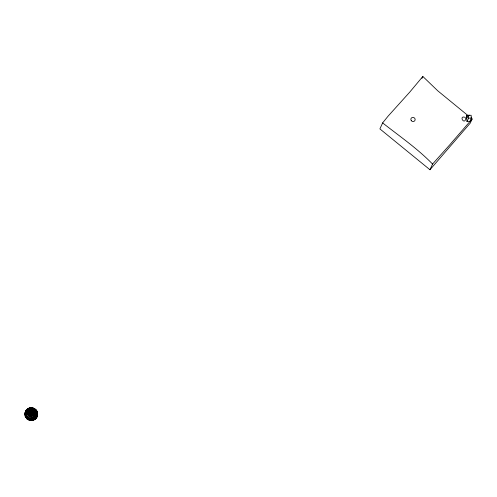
<?xml version="1.0" encoding="UTF-8"?>
<svg xmlns="http://www.w3.org/2000/svg" width="497" height="497" viewBox="0 0 497 497"><rect width="100%" height="100%" fill="white"/><g stroke="black" fill="none" stroke-linecap="round" stroke-linejoin="round"><path stroke-width="0.75" d="M36.424 417.275L37.002 417.014L37.648 415.057C34.529 412.218 29.074 411.51 25.074 412.721C23.508 419.723 34.715 423.593 37.182 416.548C34.945 412.97 29.739 410.447 25.558 411.174L25.596 412.268M465.95 118.777C464.068 125.461 458.545 115.068 465.235 117.348M28.391 419.039C28.161 421.121 32.156 420.561 33.473 420.108C34.529 416.026 32.821 410.584 29.54 407.919L27.385 409.317L27.639 408.77L29.54 407.919M33.019 420.269L34.92 419.418C35.442 415.175 31.92 410.367 28.136 408.59C25.39 409.845 24.229 413.498 25.204 416.281L27.024 418.94L28.366 419.853C30.516 416.703 39.543 405.074 29.087 408.074M34.827 409.137L33.902 408.503L35.486 409.373L27.024 418.94L25.204 416.281C28.497 413.684 32.97 412.355 37.12 411.758L37.648 415.057L36.896 415.784M25.074 412.721L25.179 413.603M25.378 411.634L26.434 409.826L28.136 408.59M467.975 115.559L437.764 90.814L422.841 76.457L409.758 92.107L388.076 116.174L382.628 122.908L379.894 128.909L429.961 169.744L470.249 123.132L472.15 118.963L471.075 118.05M421.959 78.402L422.841 76.457M429.961 169.744L432.558 164.053L449.524 145.099A186.387 16.134 -50.8 0 1 457.078 136.358L472.15 118.963M466.776 115.316L466.397 116.149L467.012 121.61L469.833 121.43L471.404 117.988L471.1 115.254L468.273 115.434L467.081 118.05L466.776 115.316L469.603 115.136M467.012 121.61L468.578 118.168L468.273 115.434M37.542 413.827L37.437 413.162C37.213 406.291 25.757 406.484 26.583 413.622C26.807 420.493 38.257 420.3 37.437 413.162C33.398 412.206 28.776 412.597 25.012 414.361L25.123 415.026M30.329 408.372L31.087 407.646C33.454 411.118 33.38 416.523 31.87 420.394L31.056 420.251M37.182 416.548L36.126 418.362L34.417 419.598L33.703 419.406M26.105 417.722L29.982 414.573L35.939 410.715L36.61 410.466L37.176 412.206L36.61 410.466L35.535 409.248M468.578 118.168L471.404 117.988M32.33 407.938L33.38 408.317M32.672 407.788L33.069 409.801L32.74 412.69L30.64 419.673L29.882 420.4L27.074 418.816M382.628 122.908C399.545 136.234 417.468 148.528 432.558 164.053M35.666 409.87L36.411 410.715M465.726 117.926L465.95 118.628M29.503 419.437L29.64 420.127M26.217 410.336L26.353 411.1M25.664 412.404C24.446 418.114 32.485 422.462 36.337 417.853C35.07 413.839 31.056 410.491 26.975 409.609L25.664 412.404M27.925 412.131C26.72 417.561 35.79 419.803 36.697 414.076C37.909 408.646 28.838 406.403 27.925 412.131M29.441 412.193C28.59 416.032 35.001 417.617 35.647 413.566C36.498 409.727 30.087 408.143 29.441 412.193M31.087 412.386C33.908 419.362 36.101 407.124 31.087 412.386M411.261 120.616A2.174 2.056 24.5 0 0 414.97 120.38A2.174 2.056 24.5 0 0 412.771 117.391A2.174 2.056 24.5 0 0 411.261 120.616"/></g></svg>
